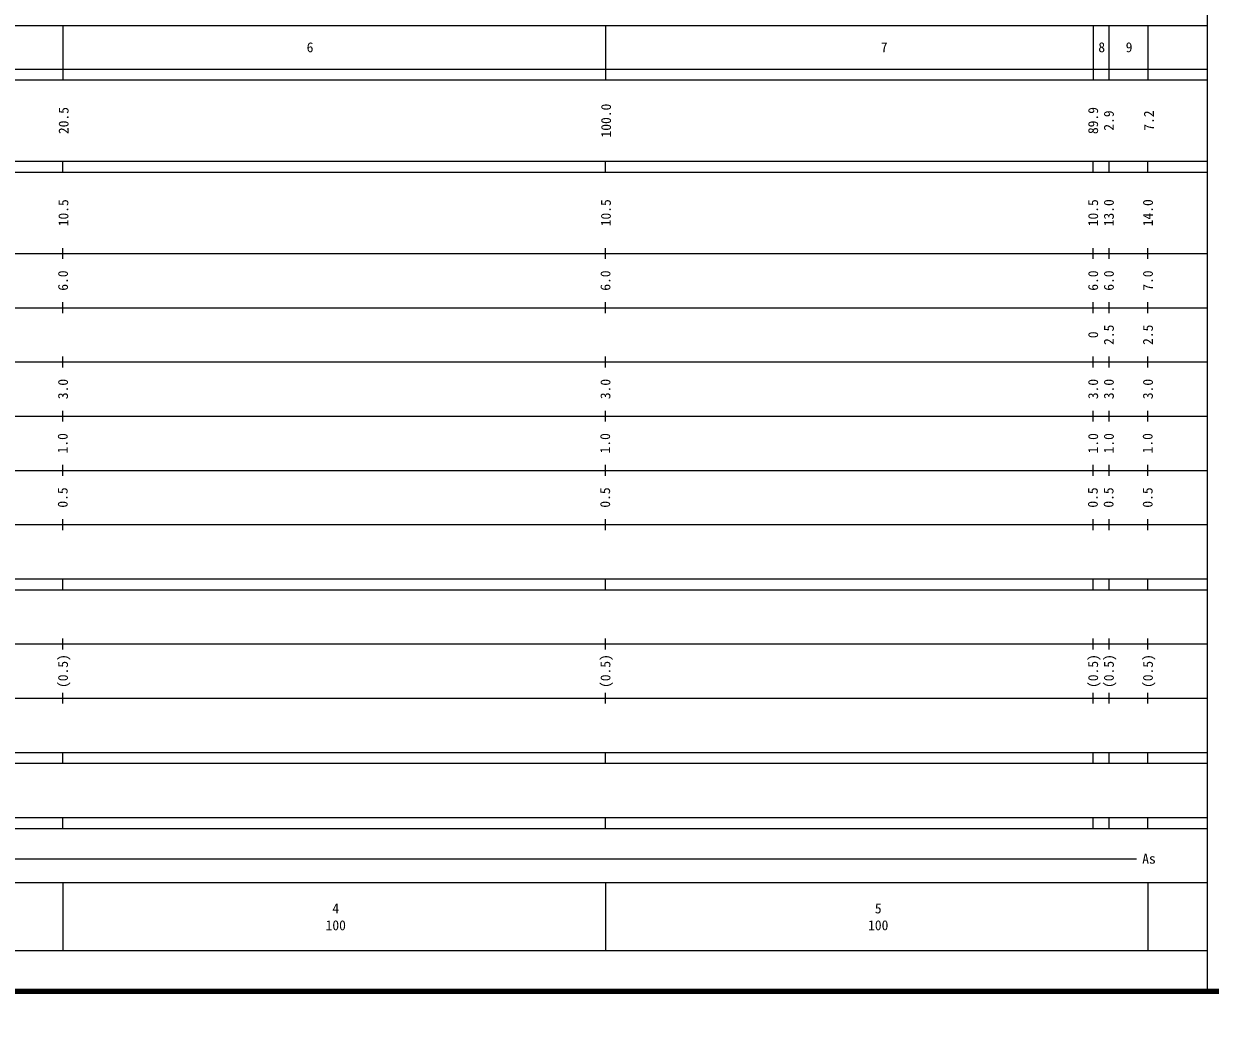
# Model space of a CAD drawing. Units: millimetres, scale not verified. Extents: x -1410926 to 2976274, y -4077725 to 380000.
# Drawn here: x 360769 to 579500, y 14428 to 198357 of the extents above; entities that cross this region are included whole.
import ezdxf
from ezdxf.enums import TextEntityAlignment as Align

# ---------------------------------------------------------------- set-up
doc = ezdxf.new("R2010")
doc.units = ezdxf.units.MM
doc.header["$LTSCALE"] = 1000
for name, color, linetype, lineweight in [('M-BGD', 7, 'Continuous', 13), ('M-TTL', 2, 'Continuous', 140), ('M-TTL-BAND', 7, 'Continuous', 25)]:
    doc.layers.add(name, color=color, linetype=linetype, lineweight=lineweight)
doc.styles.add('ＭＳ ゴシック', font='')
doc.styles.get('ＭＳ ゴシック').set_extended_font_data('MS Gothic')

msp = doc.modelspace()

# ---------------------------------------------------------------- linework, layer by layer
at = {"layer": 'M-BGD'}
msp.add_arc((782674, -1884125), 2193600, 101.6122, 101.6122, dxfattribs=at)
at = {"layer": 'M-TTL'}
msp.add_line((40000, 20000), (680000, 20000), dxfattribs=at)
at = {"layer": 'M-TTL-BAND'}
for p, q in [((579000, 20000), (579000, 370000)), ((68000, 198000), (579000, 198000)), ((368000, 198000), (368000, 188000)), ((468000, 198000), (468000, 188000)), ((557900, 198000), (557900, 188000)), ((560800, 198000), (560800, 188000)), ((568000, 198000), (568000, 188000)), ((40000, 190000), (579000, 190000)), ((40000, 188000), (579000, 188000)), ((40000, 173000), (579000, 173000)), ((368000, 171000), (368000, 173000)), ((468000, 171000), (468000, 173000)), ((557900, 171000), (557900, 173000)), ((560800, 173000), (560800, 171000)), ((568000, 171000), (568000, 173000)), ((40000, 171000), (579000, 171000)), ((40000, 156000), (579000, 156000)), ((368000, 155000), (368000, 157000)), ((468000, 155000), (468000, 157000)), ((557900, 155000), (557900, 157000)), ((560800, 157000), (560800, 155000)), ((568000, 155000), (568000, 157000)), ((368000, 145000), (368000, 147000)), ((468000, 145000), (468000, 147000)), ((557900, 145000), (557900, 147000)), ((560800, 147000), (560800, 145000)), ((568000, 145000), (568000, 147000)), ((46000, 146000), (579000, 146000)), ((52000, 136000), (579000, 136000)), ((368000, 135000), (368000, 137000)), ((468000, 135000), (468000, 137000)), ((557900, 135000), (557900, 137000)), ((560800, 137000), (560800, 135000)), ((568000, 135000), (568000, 137000)), ((368000, 125000), (368000, 127000)), ((468000, 125000), (468000, 127000)), ((557900, 125000), (557900, 127000)), ((560800, 127000), (560800, 125000)), ((568000, 125000), (568000, 127000)), ((46000, 126000), (579000, 126000)), ((52000, 116000), (579000, 116000)), ((368000, 115000), (368000, 117000)), ((468000, 115000), (468000, 117000)), ((557900, 115000), (557900, 117000)), ((560800, 117000), (560800, 115000)), ((568000, 115000), (568000, 117000)), ((46000, 106000), (579000, 106000)), ((368000, 105000), (368000, 107000)), ((468000, 105000), (468000, 107000)), ((557900, 105000), (557900, 107000)), ((560800, 107000), (560800, 105000)), ((568000, 105000), (568000, 107000)), ((40000, 96000), (579000, 96000)), ((368000, 94000), (368000, 96000)), ((468000, 94000), (468000, 96000)), ((557900, 94000), (557900, 96000)), ((560800, 96000), (560800, 94000)), ((568000, 94000), (568000, 96000)), ((40000, 94000), (579000, 94000)), ((49000, 84000), (579000, 84000)), ((368000, 83000), (368000, 85000)), ((468000, 83000), (468000, 85000)), ((557900, 83000), (557900, 85000)), ((560800, 85000), (560800, 83000)), ((568000, 83000), (568000, 85000)), ((368000, 73000), (368000, 75000)), ((468000, 73000), (468000, 75000)), ((557900, 73000), (557900, 75000)), ((560800, 75000), (560800, 73000)), ((568000, 73000), (568000, 75000)), ((40000, 74000), (579000, 74000)), ((40000, 64000), (579000, 64000)), ((368000, 62000), (368000, 64000)), ((468000, 62000), (468000, 64000)), ((557900, 62000), (557900, 64000)), ((560800, 64000), (560800, 62000)), ((568000, 62000), (568000, 64000)), ((40000, 62000), (579000, 62000)), ((40000, 52000), (579000, 52000)), ((368000, 50000), (368000, 52000)), ((468000, 50000), (468000, 52000)), ((557900, 50000), (557900, 52000)), ((560800, 52000), (560800, 50000)), ((568000, 50000), (568000, 52000)), ((40000, 50000), (579000, 50000)), ((70805, 44406), (565903, 44406)), ((40000, 40000), (579000, 40000)), ((368000, 40000), (368000, 27500)), ((468000, 40000), (468000, 27500)), ((568000, 40000), (568000, 27500)), ((68000, 27500), (579000, 27500))]:
    msp.add_line(p, q, dxfattribs=at)

# ---------------------------------------------------------------- texts
at = {"layer": 'M-TTL-BAND', "style": 'ＭＳ ゴシック'}
for s, p in [('6', (413549, 194018)), ('7', (519392, 194018)), ('8', (559488, 194018)), ('9', (564531, 194018)), ('As', (568201, 44406)), ('4', (418288, 35238)), ('5', (518288, 35238)), ('100', (418288, 32131)), ('100', (518288, 32131))]:
    msp.add_text(s, height=1833, dxfattribs=at).set_placement(p, align=Align.MIDDLE_CENTER)
for s, p in [('20.5', (368112, 180500)), ('100.0', (468112, 180500)), ('89.9', (557900, 180500)), ('2.9', (560800, 180500)), ('7.2', (568180, 180500)), ('10.5', (368078, 163500)), ('10.5', (468078, 163500)), ('10.5', (557900, 163500)), ('13.0', (560800, 163500)), ('14.0', (568000, 163500)), ('6.0', (368000, 151000)), ('6.0', (468000, 151000)), ('6.0', (557900, 151000)), ('6.0', (560800, 151000)), ('7.0', (568000, 151000)), ('2.5', (560800, 141000)), ('2.5', (568000, 141000)), ('0', (557900, 141000)), ('3.0', (368000, 131000)), ('3.0', (468000, 131000)), ('3.0', (557900, 131000)), ('3.0', (560800, 131000)), ('3.0', (568000, 131000)), ('1.0', (367944, 121000)), ('1.0', (467944, 121000)), ('1.0', (557900, 121000)), ('1.0', (560800, 121000)), ('1.0', (567944, 121000)), ('0.5', (367944, 111000)), ('0.5', (467944, 111000)), ('0.5', (557844, 111000)), ('0.5', (560744, 111000)), ('0.5', (567944, 111000)), ('(0.5)', (368000, 79000)), ('(0.5)', (468000, 79000)), ('(0.5)', (557900, 79000)), ('(0.5)', (560800, 79000)), ('(0.5)', (568000, 79000))]:
    msp.add_text(s, height=1833, rotation=90, dxfattribs=at).set_placement(p, align=Align.MIDDLE_CENTER)

doc.saveas('drawing.dxf')
